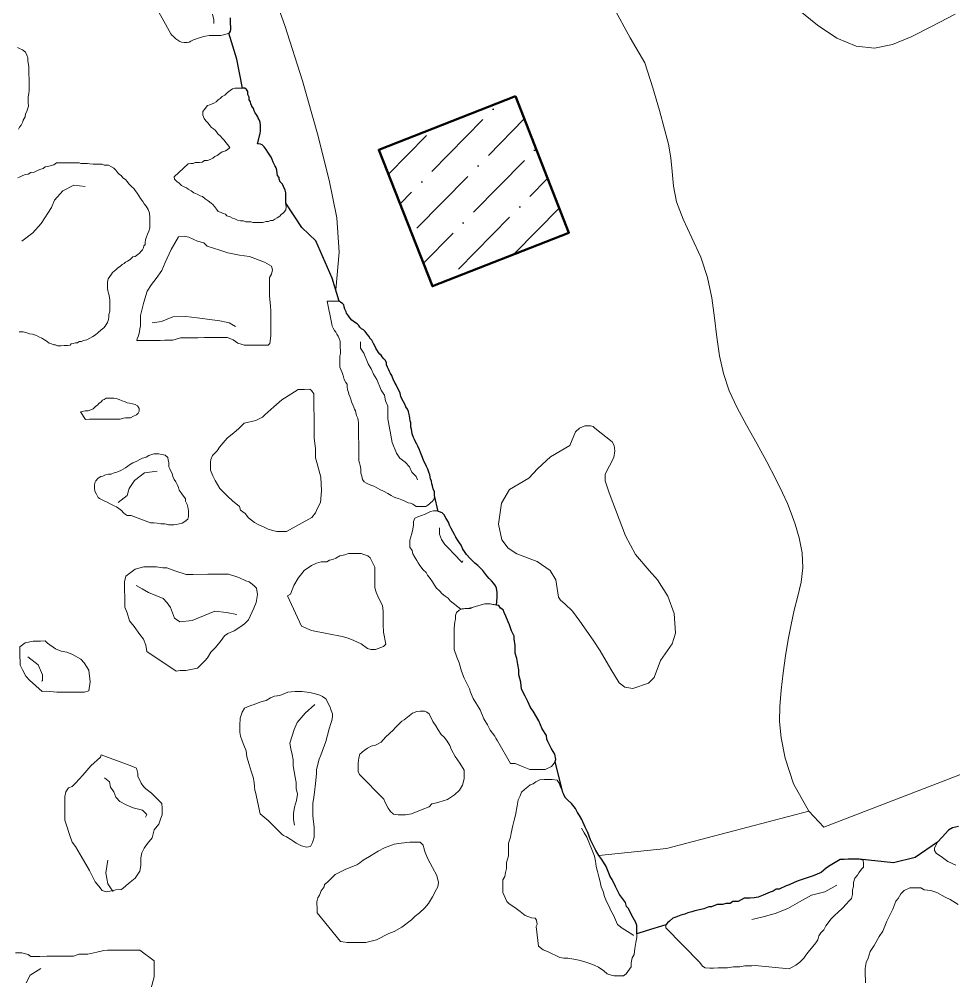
# Model space of a CAD drawing. Header units: millimetres. Extents: x -3113 to 15022, y -19591 to 4665.
# Drawn here: x -231 to 788, y -2690 to -1641 of the extents above; entities that cross this region are included whole.
import ezdxf

# ---------------------------------------------------------------- set-up
doc = ezdxf.new("R2010")
doc.units = ezdxf.units.MM
doc.header["$XCLIPFRAME"] = 2
for name, color, linetype, lineweight in [('0A-cutline', 7, 'Continuous', 50), ('0A-detail', 7, 'Continuous', 18), ('0A-detail-detail', 7, 'Continuous', 13), ('0A-hatch', 7, 'Continuous', 25), ('0A-mosaic', 7, 'Continuous', 18), ('0T-walltop', 7, 'Continuous', 30)]:
    doc.layers.add(name, color=color, linetype=linetype, lineweight=lineweight)
picture_1 = doc.add_image_def('image1.tif', size_in_pixel=(6668, 8809))

msp = doc.modelspace()

# ---------------------------------------------------------------- hatches: boundary and pattern name
at = {"layer": '0A-hatch'}
h = msp.add_hatch(dxfattribs=at)
h.set_pattern_fill('ANSI36', color=256, scale=10, angle=180.5186)
h.set_pattern_definition([(225.5186, (4551.12, 3238.32), (-16.27848, -61.88913), [79.375, -15.875, 0, -15.875])])
h.paths.add_polyline_path([(219.3, -1932.7), (368.2, -1874.3), (309.8, -1725.3), (160.9, -1783.8)])

# ---------------------------------------------------------------- linework, layer by layer
at = {"layer": '0A-cutline', "lineweight": 50}
msp.add_lwpolyline([(309.8, -1725.3), (160.9, -1783.8), (219.3, -1932.7), (368.2, -1874.3)], close=True, dxfattribs=at)
at = {"layer": '0A-detail'}
for points in [[(-0.7, -1639.9), (-0.7, -1642.6), (-0.7, -1644.5), (-0.7, -1646.5), (-0.6, -1649.6), (-0.6, -1652.5), (-0.8, -1654.3), (-1.9, -1656.2), (-4.6, -1657.4), (-8.5, -1658.5), (-11.4, -1659.2), (-13.7, -1659.2), (-15.7, -1659.2), (-18.7, -1659.2), (-21.4, -1659.3), (-24.3, -1659.3), (-28, -1659.9), (-30.5, -1660.4), (-33.3, -1661.2), (-36.2, -1662), (-39.2, -1663.1), (-41.4, -1664), (-44.2, -1665.4), (-46.1, -1666.6), (-48.1, -1666.8), (-51.4, -1666.8), (-54.4, -1666.6), (-56.2, -1665.7), (-58.2, -1664.4), (-60.5, -1662.8), (-63.1, -1660.2), (-64.7, -1658.7), (-66.1, -1657.5), (-86.6, -1619.6)], [(-233.3, -1672.1), (-231.2, -1673.5), (-227.8, -1674.7), (-224.5, -1677.5), (-222.9, -1680.6), (-221.8, -1683.7), (-221.8, -1686.3), (-221.5, -1688.9), (-220.7, -1693), (-220.7, -1696.6), (-220.7, -1699.7), (-220.7, -1702.3), (-220.6, -1705.4), (-220.6, -1708), (-220.6, -1711.6), (-220.5, -1714.7), (-220.5, -1718.8), (-221, -1722.5), (-221.4, -1726.1), (-221.4, -1732.3), (-221.3, -1736.4), (-222.3, -1739.5), (-222.9, -1742.1), (-224.4, -1744.7), (-225, -1747.8), (-226.9, -1751.4), (-227.4, -1753.4), (-229.1, -1757.1), (-230.9, -1759.2), (-232, -1761.3)], [(-1.7, -1781.4), (-8.2, -1773), (-9.9, -1771.3), (-11.8, -1769.1), (-14.8, -1766.3), (-16.2, -1764.1), (-17.6, -1762.4), (-19.6, -1760.9), (-21.7, -1759.4), (-23.4, -1757.3), (-25.4, -1754.7), (-27.7, -1752.1), (-29.5, -1749.6), (-31.2, -1746.1), (-31.2, -1741.9), (-29.1, -1739.8), (-27.4, -1737.4), (-26, -1735.6), (-23.3, -1734.9), (-18.9, -1733), (-16.5, -1731.7), (-14.3, -1729.3), (-12, -1728), (-9.9, -1725.9), (-7.1, -1724.1), (-4, -1721.5), (-1.4, -1719.2), (1.3, -1717.5), (3.7, -1716.7), (6.8, -1716.7), (9.9, -1716.7), (12, -1716.7), (14.6, -1716.6), (16.6, -1718.2), (18.2, -1720.3), (18.2, -1723.4), (19.3, -1726.5), (19.6, -1729.3), (21.1, -1731.4), (21.4, -1733.7), (22.5, -1736.3), (24.1, -1738.9), (25.1, -1741.3), (26.1, -1743.4), (27.7, -1746), (28.8, -1748), (29.5, -1749.9), (30.9, -1751.6), (31.6, -1754), (31.9, -1756.8), (32, -1759.9), (32, -1763), (31.5, -1766.1), (28.5, -1777.5)], [(28.5, -1777.5), (28.5, -1777.5), (28.5, -1777.5), (28.5, -1777.5), (28.5, -1777.5), (28.5, -1777.5), (29.5, -1777.5), (31.8, -1777.8), (33.7, -1778.5), (35.8, -1780.6), (38.1, -1783.6), (39.8, -1786.3), (41.2, -1788.5), (43.4, -1791.8), (44.7, -1794.4), (45.8, -1797.5), (46.8, -1799.6), (47.9, -1801.6), (49, -1803.6), (49.5, -1806.2), (50, -1809.3), (50.5, -1811.9), (52.2, -1814), (52.2, -1816), (53.4, -1818.9), (55.8, -1821.2), (56.9, -1823.8), (58.8, -1827.8), (59.5, -1830.9), (59.5, -1833.5), (59.6, -1835.6), (59.6, -1838.1), (59.6, -1841.8), (59.6, -1843.8), (59.7, -1845.9), (59.4, -1849.5), (57.1, -1852.7), (54.5, -1854.3), (53, -1856.3), (50, -1857.9), (47.4, -1859.5), (45.3, -1861.1), (42.7, -1861.1), (40.7, -1862.1), (38.1, -1862.1), (34.5, -1863.2), (31.4, -1863.2), (28.3, -1863.2), (25.7, -1863.2), (23.6, -1863.3), (21.6, -1862.3), (18.5, -1862.3), (15.9, -1862.3), (13.3, -1861.4), (10.2, -1861.4), (6.8, -1860.7), (4, -1859.3), (1.4, -1858.4), (-1.2, -1857), (-4.9, -1855.8), (-6.4, -1854.2), (-9, -1853.3), (-11.1, -1852.3), (-14.2, -1851.2), (-16.3, -1848.7), (-18.4, -1845.6), (-20, -1843.6), (-22, -1842), (-25.1, -1839.6), (-28.5, -1837.2), (-31.3, -1834.9), (-34, -1833.9), (-37.1, -1832.3), (-40.7, -1830.8), (-43.8, -1828.5), (-46.9, -1826.7), (-49, -1825.2), (-51.6, -1824.2), (-54.2, -1822.7), (-56.8, -1820.1), (-59.4, -1818.6), (-62, -1816), (-62.5, -1813.4), (-47.2, -1799.2), (-44.1, -1798.8), (-41.5, -1798.8), (-39.5, -1797.7), (-37.4, -1797.7), (-34.8, -1797.7), (-31.7, -1797.4), (-29.1, -1795.5), (-26.1, -1795.5), (-23, -1794.5), (-20, -1792.8), (-17.8, -1791.3), (-15.3, -1789.9), (-12.5, -1787.9), (-9.8, -1786.1), (-6.5, -1785), (-4.5, -1784), (-2.4, -1781.9), (-1.7, -1781.4)], [(-233, -1814.5), (-229, -1812.6), (-224.8, -1810.8), (-221.5, -1810.5), (-218.7, -1808.7), (-215, -1808.1), (-211.4, -1806.5), (-208.8, -1805.5), (-205.2, -1804.4), (-203.2, -1802.3), (-200.1, -1802), (-196.5, -1800.8), (-193.4, -1800.1), (-190.8, -1798.1), (-188.3, -1798.1), (-186.2, -1798.1), (-183.6, -1798), (-180.5, -1798), (-176.9, -1798), (-174.3, -1798), (-171.7, -1797.9), (-169.1, -1797.9), (-166, -1797.9), (-164, -1798.9), (-159.8, -1798.8), (-156.7, -1798.8), (-154.2, -1799.3), (-150.5, -1799.7), (-146.4, -1799.7), (-143.3, -1799.7), (-140.7, -1799.7), (-138.7, -1800.7), (-136.1, -1800.7), (-134, -1800.7), (-131.3, -1802.2), (-128.2, -1803.7), (-126, -1806.1), (-123.6, -1808.8), (-122, -1810.9), (-120, -1811.9), (-118.3, -1814.3), (-115.5, -1816.3), (-113.5, -1818.4), (-111.6, -1821.1), (-109, -1823.7), (-106.3, -1826.2), (-104.8, -1828.3), (-103.4, -1830), (-101.3, -1833.4), (-99, -1837.1), (-96.4, -1840.3), (-94.9, -1842.6), (-93, -1845.4), (-90.8, -1848.8), (-89.1, -1853), (-89, -1857.6), (-89, -1860.2), (-89, -1862.8), (-89, -1866.4), (-88.9, -1869), (-89.9, -1872.6), (-91.5, -1875.7), (-92.5, -1878.8), (-93.6, -1881.9), (-93.9, -1885), (-93.9, -1887.1), (-95.5, -1888.6), (-95.9, -1890.8), (-96.9, -1892.9), (-98.5, -1894.4), (-100, -1896.5), (-102.1, -1898), (-104.7, -1900.1), (-107.3, -1900.7), (-110.3, -1903.5), (-113.4, -1905.4), (-115.4, -1906.4), (-117, -1907.9), (-119.1, -1909.1), (-120.9, -1910.8), (-123.6, -1912.7), (-126, -1914.9), (-127.7, -1916.3), (-129.5, -1917.8), (-130.8, -1919.5), (-132.6, -1921.9), (-134.2, -1924.7), (-134.9, -1928.3), (-134.9, -1931.9), (-134.9, -1934.5), (-134.8, -1937.6), (-133.7, -1941.2), (-132.7, -1944.8), (-132.6, -1947.4), (-132.6, -1950.5), (-132.6, -1953.1), (-132.6, -1956.2), (-132.5, -1959.8), (-133.5, -1963.4), (-133.5, -1966), (-134, -1969.1), (-135.2, -1972.2), (-136.5, -1974.3), (-137.6, -1976.3), (-139.1, -1977.9), (-142.1, -1980.1), (-145.7, -1983.3), (-148.3, -1985.7), (-150.9, -1987.6), (-154.3, -1989.2), (-157.5, -1991), (-161.1, -1991.7), (-163.5, -1992.8), (-165.8, -1993.1), (-167.9, -1994.2), (-169.9, -1994.2), (-172.5, -1995.2), (-174.6, -1995.3), (-175.9, -1997), (-178.7, -1997.4), (-182.3, -1997.4), (-185.4, -1997.5), (-187.5, -1997.5), (-189.6, -1997.5), (-191.6, -1996.4), (-193.7, -1996.4), (-196.3, -1995.5), (-198.7, -1994.8), (-200.4, -1993.4), (-202.1, -1992.1), (-206.7, -1989.4), (-209.8, -1987.9), (-212.6, -1986.3), (-216.7, -1985), (-220.1, -1984.4), (-223.2, -1983.3), (-226.9, -1982.3), (-228.9, -1982.4), (-231.5, -1982.4)], [(790.2, -2564.2), (781.4, -2559.9), (775.9, -2555.6), (768.7, -2550.8), (767, -2548), (767, -2545.3), (770.3, -2539.1), (775.3, -2533.6), (782.2, -2525.9), (786.5, -2523.3), (793.1, -2522)], [(691.6, -2692.3), (691.5, -2680.2), (691.5, -2676.9), (692.5, -2670.3), (694.7, -2665.4), (696.8, -2658.2), (701.2, -2651.6), (706.5, -2641.7), (710.8, -2636.2), (715.1, -2625.1), (718.4, -2618.5), (721.6, -2612), (724.8, -2603.2), (727.5, -2600.4), (730.3, -2595.4), (733.9, -2591.6), (740, -2588.8), (744.4, -2588.8), (749.3, -2588.7), (752.1, -2588.7), (755.9, -2590.8), (763, -2591.8), (769.7, -2593.9), (778.5, -2599), (784, -2601.5), (792.8, -2606.9)], [(-235.4, -2659.8), (-228.5, -2659.8), (-221.7, -2661.6), (-218.8, -2663.6), (-209, -2663.5), (-201.3, -2663.4), (-187.6, -2663.3), (-172, -2663.2), (-166.2, -2661.1), (-156.4, -2661), (-146.7, -2659), (-138.9, -2657), (-135, -2656.9), (-127.2, -2656.9), (-115.5, -2656.8), (-108.7, -2656.7), (-99.9, -2656.6), (-84.2, -2668.2), (-84.1, -2685.8), (-87.8, -2699.4)]]:
    msp.add_lwpolyline(points, dxfattribs=at)
for points in [[(40.2, -1996.8), (14, -1997.1), (10.9, -1995.9), (7.2, -1994.6), (2.2, -1991), (-4.2, -1988.5), (-7.3, -1988.6), (-10.4, -1988.6), (-16.6, -1988.6), (-21.6, -1988.7), (-29.1, -1988.7), (-36.6, -1988.8), (-46.6, -1988.9), (-55.3, -1989), (-63.9, -1991.6), (-72.6, -1991.6), (-77.6, -1991.7), (-91.4, -1991.8), (-99.5, -1991.9), (-103.2, -1991.9), (-102.6, -1990), (-101.4, -1986.9), (-100.2, -1981.9), (-99.6, -1978.8), (-99, -1976.3), (-99.1, -1964.5), (-95.5, -1950), (-91.9, -1938.2), (-87, -1930.7), (-82, -1924.3), (-75.8, -1915.6), (-72.2, -1906.8), (-65.5, -1892.5), (-57.6, -1878.6), (-51.3, -1877.9), (-46.2, -1879.1), (-36.9, -1883.4), (-30, -1885.3), (-26.3, -1888.9), (-12.5, -1893.2), (-3.7, -1896.2), (8.8, -1898.6), (19.9, -1900.4), (36.2, -1906.5), (43.8, -1910.8), (45.1, -1914.6), (43.9, -1919.5), (41.5, -1923.2), (41.5, -1927.6), (41.6, -1934.5), (41.6, -1943.2), (42.9, -1954.4), (43, -1959.4), (43.1, -1971.9), (43.2, -1983.1), (43.2, -1986.8), (42.1, -1995)], [(104.6, -1949), (106.9, -1949), (109.5, -1949), (112.7, -1949), (115.8, -1948.9), (117.8, -1948.9), (119.3, -1950.5), (121.3, -1951.6), (122.9, -1953.1), (123.1, -1955.2), (123.9, -1957.8), (125.2, -1960.5), (125.8, -1962.1), (127.9, -1964.9), (129.4, -1967.2), (131.5, -1969.7), (134.2, -1971.8), (137.1, -1973.7), (139, -1975.4), (140.3, -1977.3), (141.9, -1979.1), (144.2, -1980.2), (145.9, -1982.1), (148.1, -1984.8), (150, -1987), (151.6, -1989.6), (153.2, -1991.6), (155, -1995.1), (156.6, -1997.6), (158, -2000.9), (159.3, -2003.1), (160.6, -2005.1), (162.1, -2006.6), (163.3, -2008), (164.6, -2009.7), (166.3, -2011.7), (168, -2013.3), (169.1, -2015.7), (169.3, -2018.3), (170.3, -2020.9), (171.4, -2023.2), (172.7, -2025.8), (173.7, -2027.8), (175, -2030.1), (175.7, -2032.1), (177.3, -2035.7), (178.8, -2038.4), (179.9, -2040.3), (181.4, -2043.3), (182.8, -2045.9), (184.2, -2049.2), (185, -2052.8), (186.5, -2056.2), (187.7, -2058.9), (189.1, -2061.1), (190.2, -2064.1), (192.1, -2066.7), (193.4, -2069.2), (193.6, -2071.2), (194.3, -2073.9), (194.7, -2076.7), (195, -2079.5), (195.7, -2081.5), (195.7, -2083.5), (195.7, -2086.4), (196.5, -2088.4), (196.9, -2091.1), (197.3, -2093.7), (198.9, -2097.5), (199.9, -2099.7), (200.7, -2101.6), (202.5, -2104.9), (203.5, -2107.2), (205.4, -2111.1), (206.2, -2113.8), (207.2, -2115.8), (208.4, -2119.4), (210, -2123.4), (211.3, -2126), (212.9, -2129.1), (214.5, -2132.2), (215.6, -2135.4), (216.5, -2138.5), (216.9, -2140.5), (217.4, -2142.8), (218.3, -2145.1), (218.9, -2148.1), (219.4, -2150.4), (220.1, -2153.7), (221.5, -2156.8), (221.5, -2159.3), (221.5, -2162.6), (220.8, -2165.3), (219, -2167.4), (217.7, -2168.6), (216.5, -2169.7), (214.3, -2171.3), (212.1, -2172.7), (209.5, -2173), (205.8, -2173), (201.8, -2172.9), (198.1, -2170.4), (195.5, -2169.4), (192.8, -2168.8), (189.9, -2167.6), (185.9, -2165.6), (182.5, -2164.3), (179.5, -2163.3), (176.9, -2162.4), (174.4, -2160.7), (170.6, -2158.7), (166, -2156.2), (161.9, -2154.2), (159.3, -2153), (155.3, -2150.7), (152.3, -2149.5), (149.5, -2148.5), (147.4, -2147.6), (145, -2146.1), (143, -2143.4), (142.2, -2139.8), (141.3, -2136.6), (141.3, -2134.2), (141.2, -2131.7), (140.4, -2128.3), (139.9, -2125.3), (139.2, -2123), (139.1, -2119.8), (139.1, -2116.7), (139.1, -2114.1), (139.1, -2111.4), (139, -2108.5), (139, -2105.5), (139, -2102.2), (138.9, -2098.8), (138.9, -2096.2), (138.9, -2093.2), (138.9, -2090.7), (138.8, -2087.3), (138.8, -2084.3), (138.8, -2081.3), (138.3, -2078.9), (138.1, -2076.4), (136.7, -2073.5), (135.9, -2070.3), (135.4, -2068.5), (134.4, -2066.9), (133.6, -2064.6), (132.7, -2061.9), (131, -2058.9), (130.3, -2055.7), (129.3, -2053), (128.3, -2050.4), (128, -2048.4), (126.9, -2045.4), (126.5, -2042.5), (126.3, -2039.4), (125, -2037.5), (123.2, -2034.5), (122.3, -2031.3), (121.1, -2028), (120.5, -2026), (119.6, -2023.3), (118.4, -2021), (118.4, -2017.7), (118.4, -2014.4), (118.4, -2011.8), (118.5, -2008.9), (119, -2006), (119, -2002.5), (118.9, -1999.8), (118.9, -1997.9), (118.9, -1995.9), (118.9, -1992.6), (117.8, -1989.6), (116.6, -1987), (115.1, -1985), (114, -1982.9), (112.5, -1980.8), (111, -1978.5), (110.1, -1976.1), (109.5, -1974)], [(-159.1, -2078.1), (-164.6, -2069.6), (-162.5, -2069.1), (-159.4, -2068.5), (-156.3, -2068.5), (-153.3, -2067.4), (-150.7, -2066.4), (-149.2, -2064.8), (-147.8, -2063.5), (-146.1, -2062.2), (-144.5, -2060.6), (-141.9, -2058.6), (-140.4, -2057), (-138.6, -2056.2), (-136.4, -2054.8), (-132.2, -2054.8), (-130.2, -2054.8), (-128.1, -2054.7), (-125.5, -2055.1), (-122.3, -2056.3), (-119.2, -2057.5), (-116.4, -2058.5), (-113.5, -2059.8), (-110.9, -2060.3), (-107.8, -2060.8), (-104.7, -2061.8), (-102.4, -2063.1), (-100.6, -2065.9), (-100.5, -2069), (-101.5, -2071.1), (-103.4, -2072.9), (-106.7, -2074.3), (-109.8, -2076), (-112.9, -2076.3), (-115.5, -2076.3), (-117.6, -2076.4), (-121.2, -2077.5), (-123.8, -2077.5), (-126.3, -2077.5), (-128.4, -2077.6), (-132, -2077.6), (-134.1, -2077.6), (-136.7, -2077.6), (-139.8, -2077.7), (-143.9, -2077.7), (-148.1, -2077.7), (-152.2, -2077.8), (-154.8, -2077.8)], [(88, -2184.7), (60.2, -2200), (52.1, -2200), (49.6, -2200), (43.9, -2198.8), (40.1, -2197.6), (35.2, -2195.2), (30.2, -2192.7), (25.2, -2190.3), (18.8, -2185.3), (15.1, -2180.4), (10, -2176.7), (8.8, -2172.9), (1.3, -2166.8), (-3.8, -2161.8), (-8.8, -2156.9), (-12.6, -2153.2), (-17.6, -2144.6), (-20.2, -2139.6), (-22.7, -2133.3), (-22.8, -2124.6), (-22.3, -2121.5), (-20.4, -2117.1), (-15.4, -2112), (-13, -2108.3), (-8.7, -2103.3), (-4.4, -2098.2), (3.1, -2092), (8, -2088.1), (14.2, -2081.9), (26.7, -2079.2), (34.1, -2075.5), (36.5, -2073), (46.4, -2064.2), (55.2, -2056.6), (65, -2050.2), (73.1, -2045.1), (80, -2045.1), (85.6, -2045), (87.5, -2046.3), (90, -2050), (90, -2053.8), (90.1, -2059.4), (90.1, -2065), (90.2, -2074.4), (90.3, -2080), (90.4, -2092.4), (90.4, -2098.1), (91.7, -2109.9), (91.8, -2114.9), (91.8, -2119.9), (93.2, -2124.8), (97.6, -2141), (98.5, -2155.9), (97.3, -2168.4), (94.2, -2174), (91.8, -2179.8)], [(-68.4, -2192.7), (-72.5, -2191.8), (-76.7, -2191.8), (-80.8, -2191.1), (-84.4, -2190.8), (-88, -2190.8), (-109.3, -2182.8), (-111.4, -2182.8), (-113.5, -2182.8), (-115.7, -2181.4), (-117.6, -2179.8), (-119.9, -2177.4), (-121.3, -2176.2), (-122.7, -2174.9), (-125.1, -2173.2), (-127, -2172.5), (-129.1, -2171.6), (-132.2, -2170.1), (-135.4, -2168.2), (-137.8, -2167.1), (-141.7, -2165.2), (-143.8, -2164.1), (-145.2, -2162.9), (-146.9, -2159.3), (-149, -2156.2), (-149.4, -2153.1), (-149.4, -2150), (-148.9, -2146.9), (-147.9, -2144.8), (-145.7, -2142.4), (-144.3, -2141.2), (-142.3, -2140.2), (-140.2, -2139.7), (-137.1, -2138.5), (-134, -2137.5), (-130.9, -2137.5), (-127.6, -2136.1), (-124.7, -2135.3), (-120.6, -2133.6), (-118.1, -2132.2), (-115.5, -2130.8), (-112.9, -2129), (-110.9, -2127.5), (-107.3, -2125.4), (-103.1, -2123.4), (-99.6, -2121.7), (-97, -2120), (-92.9, -2119), (-90.1, -2117.1), (-87.7, -2116.4), (-84.6, -2115.4), (-81.5, -2115.3), (-78.9, -2115.3), (-75.8, -2116.3), (-72.2, -2116.8), (-69.4, -2119.3), (-69, -2122.4), (-68, -2125), (-68, -2127.1), (-68, -2129.7), (-66.9, -2131.7), (-65.8, -2134.3), (-64.4, -2136.9), (-63.7, -2140), (-62.2, -2143.6), (-60.5, -2146.1), (-59, -2148.7), (-57.7, -2152.1), (-56.9, -2154.9), (-54.8, -2158), (-53.2, -2160.1), (-51.7, -2162.1), (-50.1, -2164.6), (-50, -2167.2), (-48.3, -2170.8), (-47.2, -2174.9), (-46.8, -2178), (-46.8, -2180.6), (-46.8, -2183.7), (-47.3, -2186.8), (-50.6, -2189.3), (-53.6, -2190.9), (-57, -2191.9), (-60.1, -2192.6), (-62.7, -2192.7), (-65.3, -2192.7)], [(279.3, -2279.1), (276.4, -2279.1), (270.1, -2280.9), (262.7, -2283.2), (257.8, -2284.1), (253.8, -2284.3), (250.5, -2285), (238.6, -2275.7), (236.7, -2273), (233.3, -2270.6), (230, -2268), (227, -2265), (223.9, -2261.8), (221.6, -2258.6), (219.3, -2255.1), (216.8, -2251.4), (213.9, -2247.7), (212.4, -2245), (209.2, -2241.9), (205.7, -2237.2), (203.9, -2234.3), (202.4, -2231.9), (200.5, -2228.7), (198.1, -2224.6), (197.1, -2220.9), (194.9, -2217.1), (194.9, -2214.1), (194.9, -2209.6), (195.8, -2205.8), (196.9, -2202.4), (197.9, -2197.5), (198.7, -2192.9), (198.7, -2189.1), (200.3, -2185.7), (203.4, -2184.3), (207.5, -2182.6), (211.5, -2181.1), (214.5, -2179.8), (217.4, -2178.5), (220.7, -2177.5), (224, -2177.5), (227.1, -2178.8), (229.9, -2179.8), (232.3, -2182), (234.5, -2185.9), (237, -2189.8), (238.1, -2193.2), (239.8, -2196.7), (241.8, -2200.2), (243.3, -2203.4), (244.9, -2206.4), (246.7, -2209.3), (248.8, -2212.6), (250.8, -2215.2), (252.7, -2219.5), (254.3, -2222.1), (256.7, -2225.2), (260.3, -2229.2), (262.6, -2231.7), (265.6, -2234.6), (268.8, -2237.1), (271.9, -2240.3), (274.2, -2242.8), (276.4, -2245.5), (278.7, -2248.6), (281.1, -2251.5), (283.9, -2254), (286.2, -2256.8), (288.2, -2259.5), (289.1, -2262), (290, -2266.7), (290, -2272.1), (289.1, -2280.4), (285.4, -2279.7), (282.2, -2279)], [(76.7, -2303.3), (61.4, -2270.4), (64.5, -2268.5), (68.1, -2259.1), (73.1, -2250.9), (79.6, -2242.6), (87.3, -2237.1), (92.9, -2234.6), (97.9, -2233.3), (104.1, -2233.3), (107.1, -2231.3), (110.9, -2230.7), (114, -2229.4), (118.4, -2226.8), (124, -2225.6), (127.7, -2224.2), (133.9, -2224.2), (138.3, -2224.1), (141.5, -2224.1), (144.5, -2225.4), (148.9, -2226.5), (151.4, -2229), (154, -2234), (156.5, -2239), (156.5, -2242.7), (156.6, -2246.5), (156.7, -2255.2), (156.7, -2261.4), (158.1, -2266.4), (160.6, -2272.6), (165, -2280.7), (165.7, -2287.5), (165.8, -2301.9), (165.9, -2310), (168.5, -2323.1), (166, -2325.6), (157.3, -2328.8), (152.3, -2328.8), (148.6, -2327.6), (141.7, -2322.6), (133.5, -2319), (127.3, -2316.5), (121, -2314.8), (106.1, -2311.7), (87.3, -2308.2)], [(-60.1, -2352.5), (-92.1, -2331), (-93.3, -2324.1), (-95.9, -2317.4), (-99.7, -2312.4), (-106, -2303.7), (-111.1, -2297.5), (-113.6, -2288.8), (-116.2, -2282.6), (-116.3, -2272.7), (-116.4, -2262.7), (-116.4, -2255.2), (-115.2, -2248.9), (-109.1, -2244.5), (-104.8, -2241.3), (-95.4, -2238.8), (-87.9, -2238.7), (-84.8, -2238.7), (-81.7, -2238.6), (-74.8, -2239.8), (-70.4, -2239.7), (-61.7, -2242.9), (-49.1, -2247), (-41.7, -2247), (-25.5, -2246.8), (-16.7, -2246.7), (-3, -2246.6), (5.1, -2249.1), (8.2, -2250.3), (15.7, -2254), (19.5, -2255.2), (24.5, -2258.9), (27.6, -2261.9), (28.4, -2268.8), (27.2, -2277.6), (24.7, -2283.8), (18.6, -2296.3), (14.3, -2300.8), (9.3, -2304.5), (3.1, -2308.4), (-3.7, -2311.5), (-7.4, -2314.1), (-11.1, -2319.1), (-17.3, -2326.6), (-22.3, -2331.6), (-25.9, -2337.9), (-28.8, -2341.3), (-37, -2349.2), (-49.5, -2351.8), (-55.7, -2351.9)], [(304.5, -2453.1), (290.2, -2428.3), (288.7, -2425.4), (287.3, -2423.5), (282.4, -2416.7), (279.5, -2411), (275.6, -2404.3), (271.6, -2394.7), (263.8, -2382.2), (260.9, -2375.5), (259.8, -2371.8), (254, -2360.2), (251, -2352.5), (248.5, -2343.4), (246.1, -2337.2), (243.1, -2329), (243.1, -2325.6), (243, -2317), (243, -2314), (242.9, -2305.4), (243.8, -2298.6), (244.7, -2295.7), (244.7, -2291.9), (245.7, -2288.5), (248.4, -2286.1), (251.3, -2284.6), (254.7, -2284.1), (261, -2284), (263.8, -2282.6), (276.4, -2279.1), (282.2, -2279), (286.5, -2279.9), (291.8, -2280.9), (293.7, -2283.7), (296.6, -2285.6), (297.7, -2288.5), (299.6, -2292.3), (302.1, -2298.6), (303.6, -2302), (305.6, -2308.6), (308.5, -2314.4), (308.5, -2317.3), (309.5, -2324.5), (309.6, -2332.7), (311.6, -2338.5), (312.6, -2345.3), (313.6, -2351), (313.7, -2356.3), (315.7, -2364.4), (316.7, -2372.1), (320.6, -2379.8), (323.5, -2385.6), (326.5, -2392.2), (329.4, -2396.1), (335.3, -2406.7), (339.2, -2415.3), (343.7, -2422.5), (344.2, -2426.8), (345.1, -2429.2), (349.1, -2437.3), (353, -2443.1), (354, -2448.9), (352.2, -2452.7), (349.3, -2456.6), (342.5, -2459.6), (336.7, -2459.7), (330, -2459.7), (325.7, -2459.8), (318.4, -2456.9), (309.7, -2453.1)], [(-206.4, -2374.5), (-220.2, -2362.1), (-224, -2357.8), (-227.8, -2351), (-230.3, -2346), (-230.5, -2332.3), (-230.5, -2326), (-225, -2321.6), (-216.3, -2319.7), (-208.2, -2319.6), (-203.2, -2319.5), (-200.6, -2322), (-191.9, -2328.1), (-185.6, -2330.6), (-179.4, -2331.8), (-173.1, -2334.3), (-164.3, -2339.2), (-160.6, -2343.5), (-155.5, -2351.5), (-154.1, -2364), (-155.3, -2374), (-160.3, -2375.3), (-169, -2375.3), (-176.5, -2375.4), (-190.2, -2375.5), (-201.5, -2374.4)], [(31.3, -2507.9), (26.5, -2484.3), (25.5, -2482.1), (25.2, -2478.7), (25.1, -2473.8), (23.9, -2468.2), (21.6, -2461.5), (19.3, -2454.1), (16.9, -2445.9), (16.2, -2439.4), (13.7, -2433.2), (11.8, -2428.3), (9.9, -2423.3), (9.2, -2419), (9.2, -2411.6), (9.7, -2403.6), (11.8, -2397.2), (14.5, -2392.8), (17, -2391.8), (21.3, -2389.9), (25, -2388.7), (31.1, -2386.1), (37.9, -2384.3), (42.8, -2381.7), (47.1, -2379.9), (53, -2378.9), (61.8, -2375.4), (69.8, -2374.8), (77.2, -2374.7), (85.4, -2375.8), (90.3, -2376.7), (96.5, -2378.8), (99.5, -2380), (103.2, -2382.5), (107.9, -2391.6), (108.9, -2395.3), (110.2, -2399), (110.2, -2402.1), (109.6, -2406.4), (108.5, -2409.5), (106.8, -2415.5), (103, -2429.3), (97.7, -2444.1), (95.8, -2448.4), (94.1, -2455.3), (92.8, -2460.2), (92.9, -2464.6), (91.7, -2474.8), (90.9, -2484.3), (90.1, -2489.8), (88.8, -2496.8), (88.9, -2501.6), (89, -2510.2), (90.4, -2522.8), (90.5, -2533.6), (88.6, -2539.2), (86.2, -2543.8), (81.9, -2544.5), (76.7, -2543), (70.7, -2540), (67.2, -2537.5), (64.9, -2536), (60.2, -2533.3), (57.1, -2531.8), (55, -2530.4), (40.3, -2515.5)], [(166.5, -2492), (140, -2465.2), (138.3, -2462), (138.3, -2458.1), (138.3, -2455.7), (138.2, -2452.8), (139.2, -2446.9), (140.1, -2443.1), (144.8, -2438.9), (148.7, -2436.3), (152.6, -2434.3), (157.4, -2433.3), (163.5, -2429.9), (168.3, -2424.6), (176.9, -2416.3), (178.4, -2414.8), (186, -2407), (188.4, -2405.6), (197.5, -2398.3), (202.2, -2396.3), (206.1, -2396.2), (210.9, -2396.2), (213.3, -2397.2), (215.8, -2399.1), (219.7, -2407.2), (223.1, -2412), (225.6, -2416.4), (229, -2421.6), (232.4, -2424.9), (235.3, -2428.8), (238.3, -2433.5), (240.2, -2438.3), (244.2, -2445.6), (249.1, -2452.8), (253.9, -2460.4), (254, -2463.3), (254, -2470), (252.2, -2476.7), (248.8, -2482.2), (243.6, -2487.4), (235.9, -2492.4), (231, -2493.8), (226.2, -2495.3), (222.4, -2496.3), (218.7, -2497.3), (215.8, -2500.3), (208.1, -2503.2), (196.6, -2508.1), (189.9, -2509.1), (186, -2509.1), (182.1, -2509.2), (176.8, -2508.3), (173.8, -2505.4), (171, -2501.7), (167.5, -2494.9)], [(-142.1, -2443.7), (-108.4, -2455.9), (-103.4, -2458.3), (-102.1, -2463.9), (-102, -2467), (-98.3, -2474.5), (-95.7, -2478.2), (-93.2, -2480.7), (-87, -2485.6), (-84.4, -2488.1), (-79.4, -2493), (-75.6, -2496.7), (-75.5, -2501.7), (-75.4, -2509.2), (-76.7, -2512.9), (-79.2, -2519.2), (-84.1, -2525.5), (-86.5, -2534.2), (-91.4, -2540.5), (-95.1, -2545.6), (-97.6, -2550.6), (-98.7, -2556.2), (-98.7, -2564.3), (-99.9, -2570.5), (-104.8, -2578.1), (-110.4, -2582.5), (-114.7, -2586.2), (-118.4, -2589.4), (-120.3, -2590.7), (-125.9, -2590.8), (-130.8, -2592), (-136.5, -2593.3), (-140.9, -2591.5), (-144.6, -2587.1), (-148.4, -2582.2), (-150.3, -2578.5), (-154.7, -2569.8), (-161.1, -2558.6), (-164.9, -2552.4), (-169.9, -2543.7), (-173.7, -2538.8), (-176.4, -2530.7), (-180.2, -2519.5), (-181.4, -2515.1), (-181.5, -2502.8), (-181.6, -2494), (-181.6, -2489), (-180.5, -2483.9), (-177.4, -2479.6), (-173.6, -2478.3), (-170, -2474.5), (-161.9, -2465.8), (-153.2, -2455.7), (-142.8, -2446.2)], [(373.5, -2666.6), (367, -2665.6), (362.6, -2665.6), (358.2, -2664.6), (344.9, -2658.1), (340, -2656.5), (335.1, -2652.2), (332.7, -2630.8), (333.7, -2628.6), (333, -2624.2), (331.5, -2622), (327.6, -2621.5), (320.5, -2618.9), (315, -2614.6), (310.6, -2611.3), (302.8, -2605.9), (300.6, -2603.7), (296.1, -2593.8), (296.1, -2590.1), (296, -2582.9), (296, -2580.2), (298.2, -2576.3), (299.2, -2571.9), (300.3, -2567.5), (300.2, -2561), (302.4, -2553.9), (302.3, -2551.1), (302.3, -2546.7), (302.2, -2540.1), (304.4, -2533.6), (305.4, -2529.1), (307, -2520.9), (308.6, -2514.8), (310.1, -2509.4), (311.8, -2499.5), (312.8, -2492.9), (314.9, -2488.5), (316.4, -2484.6), (319.7, -2481.4), (323.6, -2478.6), (325.8, -2476.4), (329.1, -2475.2), (332.3, -2473), (336.7, -2470.8), (341.1, -2470.7), (345.9, -2470.7), (349.8, -2470.6), (355.3, -2471.2), (357.6, -2474.5), (358.7, -2477.8), (360.9, -2482.5), (362.6, -2486.9), (364.3, -2490.2), (367.6, -2493.5), (370.9, -2496.8), (375.3, -2502.2), (377.5, -2506.6), (379.8, -2509.8), (382.5, -2514.1), (385.8, -2522.5), (388.7, -2528.4), (391.7, -2536.4), (394.4, -2541.4), (397.7, -2548), (401, -2553.5), (404.3, -2557.9), (408.8, -2565.4), (411, -2570.9), (413.3, -2576.4), (415.5, -2579.6), (418.9, -2587.3), (421.1, -2591.7), (423.4, -2596), (426.6, -2600.4), (429.9, -2604.7), (431.1, -2609.1), (433.3, -2611.3), (436.7, -2619), (441.1, -2626.5), (442.3, -2629.8), (442.3, -2639.2), (442.4, -2643), (441.3, -2648.4), (440.3, -2655), (439.3, -2661.6), (437.1, -2665), (436, -2670.5), (436.1, -2674.9), (430.6, -2682.5), (427.9, -2684.7), (422, -2684.8), (417.6, -2684.8), (413.2, -2683.8), (409.8, -2682.7), (406.5, -2679.4), (400.4, -2675.2), (395.6, -2673), (391.1, -2671.3), (385.6, -2669.3), (379, -2667.7)], [(119.1, -2647.2), (93.5, -2616), (93.5, -2612.6), (93.4, -2604), (94.3, -2599.6), (96.3, -2596.6), (98, -2591.9), (101.4, -2587.5), (101.8, -2585.1), (105, -2582.5), (113.3, -2574.4), (124.9, -2568.5), (135, -2564.5), (136.9, -2563.6), (140.2, -2561.6), (144, -2558.7), (150.8, -2554.7), (160.3, -2548.9), (167, -2545), (177.6, -2541), (185.2, -2540), (194.9, -2538.9), (203.5, -2538.9), (205.9, -2538.8), (209.4, -2542.2), (209.9, -2545.1), (211.4, -2550.4), (214.3, -2557.1), (219.3, -2566.6), (224.2, -2575.3), (226.1, -2583), (225.2, -2587.8), (223.8, -2590.3), (219.6, -2598.4), (215.2, -2605.8), (211, -2610.6), (205.2, -2616), (200.5, -2619.8), (196.6, -2623.7), (193.7, -2625.7), (189, -2629.5), (186.1, -2631.5), (177.5, -2636.4), (171.7, -2638.4), (158.3, -2645.3), (146.7, -2648.3), (139, -2648.4), (126.5, -2648.5), (121.7, -2647.5)], [(608.6, -2677.2), (571.4, -2673.6), (567.6, -2673.7), (560, -2673.7), (554.5, -2674.8), (551.2, -2674.8), (547.9, -2674.9), (541.3, -2676), (536.9, -2676.1), (530.9, -2676.1), (526, -2676.2), (522.1, -2676.2), (516.9, -2675.9), (513.9, -2674.2), (512.1, -2671.5), (510.5, -2669.8), (474.1, -2632.3), (474.1, -2629), (475.6, -2626.8), (477.8, -2625.1), (481.6, -2621.8), (484.9, -2620.6), (490.4, -2618.5), (494.8, -2617.3), (498, -2616.2), (502.4, -2615.1), (505.7, -2613.9), (510.5, -2612.8), (515.5, -2611.6), (521, -2609.4), (523.7, -2609.4), (529.8, -2607.1), (535.8, -2607.1), (539.6, -2605.9), (544, -2605.9), (547.2, -2603.7), (552.7, -2603.6), (559.3, -2600.2), (565.8, -2600.2), (570.2, -2599.7), (574.6, -2599), (580.1, -2596.8), (587.7, -2593.4), (591, -2592.3), (594.2, -2590.1), (597.5, -2590.1), (605.2, -2586.7), (608.5, -2585.6), (613.9, -2582.9), (618.3, -2581.1), (624.8, -2578.9), (634.7, -2575.5), (643.5, -2572.1), (649.3, -2567.1), (653.2, -2564.3), (658.7, -2561), (664.1, -2557.7), (668.5, -2557.7), (672.9, -2557.6), (677.2, -2557.6), (684.9, -2557.5), (689.3, -2558.6), (689.4, -2562.4), (689.4, -2566.2), (687.2, -2568.4), (684.5, -2572.3), (682.9, -2575), (680.1, -2578.4), (678.5, -2582.8), (678.6, -2587.2), (677.5, -2591), (677.6, -2595.9), (676.5, -2600.3), (673.3, -2603.6), (671.2, -2605.8), (666.2, -2611.4), (661.8, -2615.3), (658.1, -2619.1), (654.4, -2622.4), (648.3, -2630.1), (646.2, -2634.6), (642.9, -2637.9), (640.8, -2641.2), (639.7, -2645.5), (637.5, -2648.8), (634.3, -2652.8), (629.3, -2658.8), (626.7, -2662.1), (624.5, -2665.5), (620.2, -2669.9), (615.9, -2673.2)]]:
    msp.add_lwpolyline(points, close=True, dxfattribs=at)
at = {"layer": '0A-detail-detail'}
for points in [[(-20.4, -1635.8), (-19.2, -1642.2), (-19, -1646.1)], [(-159.5, -1824), (-171.9, -1822.5), (-183.9, -1828.6), (-192.8, -1838.8), (-196.2, -1846.7), (-207.4, -1864.3), (-216.4, -1874.5), (-228.5, -1883.4)], [(4.5, -1976.5), (-2.3, -1972.7), (-12.5, -1970.3), (-37.3, -1967.2), (-49.7, -1965.7), (-63.9, -1966.2), (-76.3, -1971.2), (-86.2, -1972.6)], [(140.8, -1993.3), (140.8, -2000.2), (144.4, -2005.6), (149.1, -2017.4), (152.7, -2022.8), (155.1, -2028.7), (158.7, -2034.2), (163.4, -2046), (167, -2051.4), (168.2, -2057.7), (170.6, -2063.6), (170.6, -2070.5), (170.7, -2077.4), (175.5, -2102.9), (180.3, -2114.7), (183.9, -2120.1), (189.8, -2124.5), (194.5, -2129.5), (196.9, -2135.4), (201.7, -2140.3), (203.1, -2143.9)], [(-81, -2134.4), (-94.7, -2136), (-105.7, -2144.4), (-111.3, -2153.2), (-113.6, -2160.7), (-123.4, -2168.6)], [(227, -2196), (227, -2202.9), (229.4, -2208.8), (233, -2214.2), (237.7, -2219.1), (242.5, -2224.1), (251.9, -2233.9), (252.6, -2232.3)], [(-103.9, -2259), (-97.1, -2262.8), (-90.3, -2266.6), (-74.5, -2273.3), (-69.9, -2278.1), (-66.5, -2283.2), (-62, -2294.5), (-56.3, -2298.8), (-42.6, -2297.1), (-17.8, -2287.1), (-5.4, -2288.6), (5.9, -2290.6)], [(-221.8, -2336.9), (-210.5, -2345.4), (-206, -2356.6), (-206, -2363.1), (-207.1, -2363.5)], [(91.1, -2388.8), (80.6, -2398.2), (71.7, -2408.4), (68.4, -2416.2), (64, -2431.1), (65.1, -2437.1), (66.3, -2443.2), (67.4, -2449.2), (67.4, -2455.7), (69.7, -2467.9), (70.9, -2473.9), (70.9, -2480.4), (72.1, -2486.5), (71, -2493.4), (68.8, -2500.8), (67.7, -2507.8), (67.7, -2514.3), (68.9, -2520.4)], [(-138.4, -2468.7), (-132.8, -2473), (-131.6, -2479), (-128.3, -2484.2), (-126, -2489.8), (-121.5, -2494.5), (-114.7, -2498.2), (-106.9, -2501.6), (-96.8, -2504), (-92.3, -2508.7), (-93.6, -2511.8)], [(382, -2523.8), (384.8, -2528.7), (387.7, -2533.6), (396.1, -2554.3), (397.4, -2559.8), (398.1, -2565.6), (399.4, -2571.1), (400.8, -2576.6), (402.2, -2582.1), (403.5, -2587.6), (405.6, -2592.8), (407, -2598.3), (409.1, -2603.5), (411.9, -2608.4), (414, -2613.6), (416.9, -2618.5), (421.1, -2628.8), (426.2, -2632.8), (432, -2636.5), (437.8, -2640.2), (438.8, -2640.7)], [(-134.7, -2558.5), (-135.7, -2565.4), (-136.8, -2572.4), (-135.7, -2578.5), (-134.5, -2584.5), (-131.1, -2589.7), (-128.7, -2592.6)], [(660.4, -2585.7), (647.4, -2593), (633, -2596.8), (619.9, -2604.1), (606.9, -2611.3), (593.2, -2616.9), (578.8, -2620.7), (567.8, -2623.2)], [(-207.9, -2676.8), (-219.3, -2684.1), (-223.8, -2692.4)]]:
    msp.add_lwpolyline(points, dxfattribs=at)
at = {"layer": '0A-mosaic', "lineweight": 15}
for points in [[(37.7, -1590.4), (58.4, -1648.4), (77.5, -1708.6), (94.1, -1766.4), (106.9, -1816.9), (115, -1857.9), (117.6, -1895.4), (113.9, -1936.4)], [(646.3, -2522.7), (629.9, -2505.1), (613.1, -2475.2), (604.1, -2447.3), (599.6, -2425.2), (598, -2407.5), (598.4, -2391), (599.8, -2373.3), (601.9, -2354.4), (604.5, -2335.7), (607.4, -2318), (610.6, -2301.5), (614.1, -2285.8), (618.1, -2270.5), (621.6, -2255.3), (623.4, -2239.7), (622.5, -2223.3), (619.2, -2207), (614.9, -2192.3), (610.8, -2180.2), (606.7, -2169.7), (601.3, -2158.1), (593.8, -2143), (584, -2124.3), (573.1, -2104), (562.1, -2084.1), (551.9, -2065.1), (543.1, -2046.6), (536.7, -2027.8), (532.4, -2008.5), (529.4, -1988.3), (527, -1967.2), (524, -1945.3), (519.4, -1923), (512.1, -1901), (502.3, -1879.7), (492.7, -1859.5), (485.7, -1840.7), (482.3, -1823.5), (480.9, -1807.6), (479.5, -1792.6), (476.8, -1777.8), (472.6, -1761.2), (467, -1740.9), (459.9, -1716.2), (451.2, -1688.9), (435.1, -1661.7), (417.1, -1629)], [(618.3, -1630.8), (639.3, -1647.9), (660.5, -1662), (681.4, -1671), (701.5, -1673.1), (721.3, -1669), (741.6, -1660.6), (763.6, -1649.5), (789.6, -1636)], [(646.3, -2522.7), (993.5, -2388.7), (1110.4, -2341.8), (1353.2, -2237.1), (1576.2, -2134.2), (1732.4, -2084.9), (1871.1, -2029.2), (1989.5, -1990.9), (2033.9, -1977.8)]]:
    msp.add_lwpolyline(points, dxfattribs=at)
msp.add_lwpolyline([(363.8, -2278.9), (372.1, -2287), (380.3, -2297.9), (394.6, -2318.7), (402.3, -2330.3), (413.9, -2350.1), (422.9, -2365.1), (429.3, -2370), (437.9, -2371.2), (455, -2365.6), (461.3, -2359.5), (468.2, -2340.8), (480.7, -2322.5), (484.6, -2311.1), (482.9, -2289.4), (476, -2270.7), (464.7, -2253), (455.9, -2242.7), (441, -2225.1), (429.8, -2205), (412.2, -2158.1), (407.8, -2144.7), (407.8, -2137.7), (417.2, -2119.5), (418.5, -2112.3), (417.7, -2106.4), (415.5, -2102.4), (396.6, -2087.4), (394.6, -2085.8), (391.7, -2084.8), (385.6, -2084.9), (379.7, -2087.3), (375.5, -2091.6), (369.2, -2106.2), (348, -2118.7), (334.4, -2131.6), (324.5, -2142.1), (303.3, -2154.3), (294.7, -2169.3), (291.3, -2192.2), (295, -2209.1), (301.9, -2218.3), (311.5, -2224.5), (333.5, -2232.9), (347.8, -2242.8), (353.9, -2253), (357, -2271.8), (359.1, -2275), (363.8, -2278.9)], close=True, dxfattribs=at)
at = {"layer": '0A-mosaic'}
msp.add_lwpolyline([(629.9, -2505.1), (474.8, -2545.7), (401, -2553.5)], dxfattribs=at)
at = {"layer": '0T-walltop'}
msp.add_lwpolyline([(793.1, -2522), (786.5, -2523.3), (782.2, -2525.9), (775.3, -2533.6), (770.3, -2539.1), (745.8, -2555.5), (722.4, -2561.4), (684.9, -2557.5), (677.2, -2557.6), (672.9, -2557.6), (668.5, -2557.7), (664.1, -2557.7), (658.7, -2561), (653.2, -2564.3), (649.3, -2567.1), (643.5, -2572.1), (634.7, -2575.5), (624.8, -2578.9), (618.3, -2581.1), (613.9, -2582.9), (608.5, -2585.6), (605.2, -2586.7), (597.5, -2590.1), (594.2, -2590.1), (591, -2592.3), (587.7, -2593.4), (580.1, -2596.8), (574.6, -2599), (570.2, -2599.7), (565.8, -2600.2), (559.3, -2600.2), (552.7, -2603.6), (547.2, -2603.7), (544, -2605.9), (539.6, -2605.9), (535.8, -2607.1), (529.8, -2607.1), (523.7, -2609.4), (521, -2609.4), (515.5, -2611.6), (510.5, -2612.8), (505.7, -2613.9), (502.4, -2615.1), (498, -2616.2), (494.8, -2617.3), (490.4, -2618.5), (484.9, -2620.6), (481.6, -2621.8), (477.8, -2625.1), (475.6, -2626.8), (474.1, -2629), (452.6, -2635.8), (442.3, -2639), (442.3, -2629.8), (441.1, -2626.5), (436.7, -2619), (433.3, -2611.3), (431.1, -2609.1), (429.9, -2604.7), (426.6, -2600.4), (423.4, -2596), (421.1, -2591.7), (418.9, -2587.3), (415.5, -2579.6), (413.3, -2576.4), (411, -2570.9), (408.8, -2565.4), (404.3, -2557.9), (401, -2553.5), (397.7, -2548), (394.4, -2541.4), (391.7, -2536.4), (388.7, -2528.4), (385.8, -2522.5), (382.5, -2514.1), (379.8, -2509.8), (377.5, -2506.6), (375.3, -2502.2), (370.9, -2496.8), (367.6, -2493.5), (364.3, -2490.2), (362.6, -2486.9), (361.7, -2484.7), (353.1, -2450.8), (354, -2448.9), (353, -2443.1), (349.1, -2437.3), (345.1, -2429.2), (344.2, -2426.8), (343.7, -2422.5), (339.2, -2415.3), (335.3, -2406.7), (329.4, -2396.1), (326.5, -2392.2), (323.5, -2385.6), (320.6, -2379.8), (316.7, -2372.1), (315.7, -2364.4), (313.7, -2356.3), (313.6, -2351), (312.6, -2345.3), (311.6, -2338.5), (309.6, -2332.7), (309.5, -2324.5), (308.5, -2317.3), (308.5, -2314.4), (305.6, -2308.6), (303.6, -2302), (302.1, -2298.6), (299.6, -2292.3), (297.7, -2288.5), (296.6, -2285.6), (293.7, -2283.7), (291.8, -2280.9), (289.1, -2280.4), (290, -2272.1), (290, -2266.7), (289.1, -2262), (288.2, -2259.5), (286.2, -2256.8), (283.9, -2254), (281.1, -2251.5), (278.7, -2248.6), (276.4, -2245.5), (274.2, -2242.8), (271.9, -2240.3), (268.8, -2237.1), (265.6, -2234.6), (262.6, -2231.7), (260.3, -2229.2), (256.7, -2225.2), (254.3, -2222.1), (252.7, -2219.5), (250.8, -2215.2), (248.8, -2212.6), (246.7, -2209.3), (244.9, -2206.4), (243.3, -2203.4), (241.8, -2200.2), (239.8, -2196.7), (238.1, -2193.2), (237, -2189.8), (234.5, -2185.9), (232.3, -2182), (229.9, -2179.8), (227.1, -2178.8), (225.5, -2178.2), (221.5, -2160.9), (221.5, -2159.3), (221.5, -2156.8), (220.1, -2153.7), (219.4, -2150.4), (218.9, -2148.1), (218.3, -2145.1), (217.4, -2142.8), (216.9, -2140.5), (216.5, -2138.5), (215.6, -2135.4), (214.5, -2132.2), (212.9, -2129.1), (211.3, -2126), (210, -2123.4), (208.4, -2119.4), (207.2, -2115.8), (206.2, -2113.8), (205.4, -2111.1), (203.5, -2107.2), (202.5, -2104.9), (200.7, -2101.6), (199.9, -2099.7), (198.9, -2097.5), (197.3, -2093.7), (196.9, -2091.1), (196.5, -2088.4), (195.7, -2086.4), (195.7, -2083.5), (195.7, -2081.5), (195, -2079.5), (194.7, -2076.7), (194.3, -2073.9), (193.6, -2071.2), (193.4, -2069.2), (192.1, -2066.7), (190.2, -2064.1), (189.1, -2061.1), (187.7, -2058.9), (186.5, -2056.2), (185, -2052.8), (184.2, -2049.2), (182.8, -2045.9), (181.4, -2043.3), (179.9, -2040.3), (178.8, -2038.4), (177.3, -2035.7), (175.7, -2032.1), (175, -2030.1), (173.7, -2027.8), (172.7, -2025.8), (171.4, -2023.2), (170.3, -2020.9), (169.3, -2018.3), (169.1, -2015.7), (168, -2013.3), (166.3, -2011.7), (164.6, -2009.7), (163.3, -2008), (162.1, -2006.6), (160.6, -2005.1), (159.3, -2003.1), (158, -2000.9), (156.6, -1997.6), (155, -1995.1), (153.2, -1991.6), (151.6, -1989.6), (150, -1987), (148.1, -1984.8), (145.9, -1982.1), (144.2, -1980.2), (141.9, -1979.1), (140.3, -1977.3), (139, -1975.4), (137.1, -1973.7), (134.2, -1971.8), (131.5, -1969.7), (129.4, -1967.2), (127.9, -1964.9), (125.8, -1962.1), (125.2, -1960.5), (123.9, -1957.8), (123.1, -1955.2), (122.9, -1953.1), (121.3, -1951.6), (119.3, -1950.5), (117.8, -1948.9), (109.9, -1924), (92.2, -1883.1), (76.9, -1868.5), (59.6, -1841.9), (59.6, -1841.8), (59.6, -1838.1), (59.6, -1835.6), (59.5, -1833.5), (59.5, -1830.9), (58.8, -1827.8), (56.9, -1823.8), (55.8, -1821.2), (53.4, -1818.9), (52.2, -1816), (52.2, -1814), (50.5, -1811.9), (50, -1809.3), (49.5, -1806.2), (49, -1803.6), (47.9, -1801.6), (46.8, -1799.6), (45.8, -1797.5), (44.7, -1794.4), (43.4, -1791.8), (41.2, -1788.5), (39.8, -1786.3), (38.1, -1783.6), (35.8, -1780.6), (33.7, -1778.5), (31.8, -1777.8), (29.5, -1777.5), (28.5, -1777.5), (31.5, -1766.1), (32, -1763), (32, -1759.9), (31.9, -1756.8), (31.6, -1754), (30.9, -1751.6), (29.5, -1749.9), (28.8, -1748), (27.7, -1746), (26.1, -1743.4), (25.1, -1741.3), (24.1, -1738.9), (22.5, -1736.3), (21.4, -1733.7), (21.1, -1731.4), (19.6, -1729.3), (19.3, -1726.5), (18.2, -1723.4), (18.2, -1720.3), (16.6, -1718.2), (14.6, -1716.6), (12.3, -1716.7), (6.2, -1684.9), (-2.7, -1656.6), (-1.9, -1656.2), (-0.8, -1654.3), (-0.6, -1652.5), (-0.6, -1649.6), (-0.7, -1646.5), (-0.7, -1644.5), (-0.7, -1642.6), (-0.7, -1639.9)], dxfattribs=at)

# ---------------------------------------------------------------- pictures from other files: only their frames are drawn
image = msp.add_image(picture_1, insert=(4548.8, 3178.5), size_in_units=(6667, 8807.6), rotation=-180)
image.set_boundary_path([(2179.18, 8808.5), (-0.5, 3859.02), (791.07, 3508.7), (-0.5, 1607.6), (-0.5, 1607.6), (3674.99, -0.5), (6667.5, 6386.38), (6667.5, 7108.85), (2641.04, 8808.5), (2179.18, 8808.5)])

doc.saveas('drawing.dxf')
